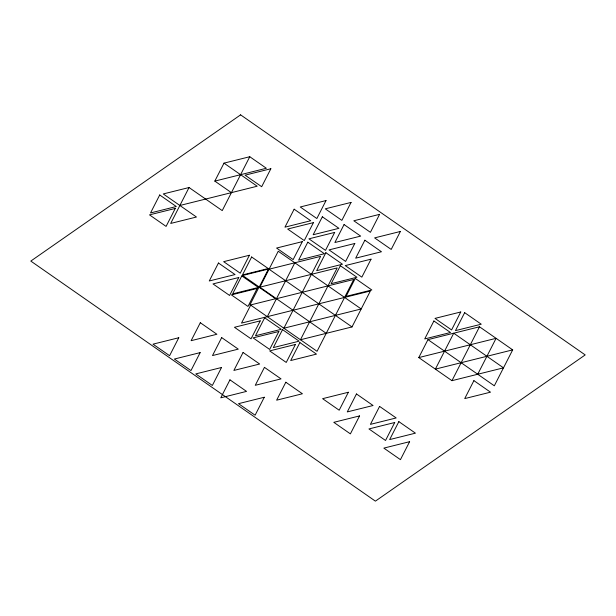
<?xml version="1.0" encoding="UTF-8"?>
<svg xmlns="http://www.w3.org/2000/svg" width="616" height="616" viewBox="0 0 616 616"><rect width="100%" height="100%" fill="white"/><g stroke="black" fill="none" stroke-linecap="round" stroke-linejoin="round"><path stroke-width="0.92" d="M189.05 187.526L170.686 223.446L196.458 217.025L163.279 193.94L189.05 187.526L222.23 210.61L249.773 156.726L266.366 168.268L214.822 181.104L224.001 163.14L249.773 156.726M326.234 333.341L259.875 287.171L278.24 251.243L361.184 308.963L283.876 328.22L320.597 256.371L269.053 269.207L352.005 326.927L370.37 290.998L241.51 323.092L250.697 305.128L317.055 351.305L353.776 279.456L276.469 298.714M267.282 316.678L294.825 262.793M512.681 349.873L435.366 369.13L453.73 333.21L503.495 367.837L451.959 380.673L418.78 357.588L427.958 339.624L479.502 326.788L512.681 349.873L494.317 385.801L427.958 339.624M451.959 380.673L479.502 326.788M477.731 374.259L496.088 338.33L418.78 357.588M179.872 205.482L257.18 186.225L224.001 163.14M259.875 287.171L337.191 267.914L300.462 339.762L352.005 326.927M214.822 181.104L231.408 192.646M159.713 194.979L150.535 212.944L176.299 206.522L159.713 194.979M175.267 208.447L166.089 226.411L149.503 214.869L175.267 208.447M178.771 337.745L169.593 355.702L152.999 344.159L178.771 337.745M218.449 263.017L209.271 280.981L235.043 274.559L218.449 263.017M270.855 168.753L261.677 186.71L245.083 175.167L270.855 168.753M200.308 322.722L191.122 340.687L216.894 334.265L200.308 322.722M249.426 255.24L240.248 273.204L223.654 261.661L249.426 255.24M200.154 352.622L190.975 370.578L174.382 359.036L200.154 352.622M238.777 277.508L229.599 295.464L213.005 283.922L238.777 277.508M241.803 275.906L232.625 293.87L258.397 287.449L241.803 275.906M251.636 256.98L242.458 274.944L268.222 268.53L251.636 256.98M221.683 337.599L212.505 355.563L238.276 349.141L221.683 337.599M294.14 209.194L284.954 227.158L310.726 220.736L294.14 209.194M257.157 288.473L247.979 306.437L231.393 294.895L257.157 288.473M258.982 287.179L249.803 305.143L275.575 298.729L258.982 287.179M268.414 269.069L259.236 287.033L242.642 275.483L268.414 269.069M221.529 367.49L212.351 385.454L195.757 373.912L221.529 367.49M243.066 352.475L233.88 370.439L259.652 364.017L243.066 352.475M229.953 379.849L220.774 397.813L246.546 391.391L229.953 379.849M260.229 320.867L251.051 338.831L234.457 327.288L260.229 320.867M302.34 241.634L293.154 259.598L276.569 248.055L302.34 241.634M264.657 317.779L255.478 335.743L281.25 329.321L264.657 317.779M313.436 222.622L304.25 240.579L287.664 229.036L313.436 222.622M326.026 200.562L316.847 218.526L300.254 206.984L326.026 200.562M307.8 242.18L298.621 260.145L324.393 253.723L307.8 242.18M322.345 216.786L313.159 234.75L338.931 228.328L322.345 216.786M278.856 331.477L269.669 349.434L253.084 337.891L278.856 331.477M282.536 329.637L273.35 347.593L299.122 341.179L282.536 329.637M264.441 367.352L255.263 385.308L281.035 378.894L264.441 367.352M334.68 232.417L325.494 250.373L308.909 238.831L334.68 232.417M351.051 202.418L341.865 220.374L325.279 208.832L351.051 202.418M325.864 252.699L316.686 270.663L342.457 264.241L325.864 252.699M344.067 224.563L334.881 242.519L360.653 236.105L344.067 224.563M264.287 397.243L255.109 415.207L238.515 403.665L264.287 397.243M295.426 344.475L286.248 362.439L269.654 350.897L295.426 344.475M299.877 342.581L290.698 360.545L316.47 354.123L299.877 342.581M340.348 265.712L331.169 283.668L356.941 277.254L340.348 265.712M354.801 243.474L345.615 261.438L329.029 249.896L354.801 243.474M285.824 382.228L276.638 400.184L302.41 393.77L285.824 382.228M364.872 240.209L355.686 258.173L381.458 251.751L364.872 240.209M379.595 214.353L370.416 232.317L353.823 220.774L379.595 214.353M355.255 278.432L346.069 296.388L371.841 289.974L355.255 278.432M371.032 259.174L361.854 277.138L345.26 265.596L371.032 259.174M400.385 231.462L391.206 249.426L374.62 237.884L400.385 231.462M348.371 392.253L339.193 410.218L322.599 398.675L348.371 392.253M356.471 393.955L347.285 411.919L373.057 405.505L356.471 393.955M359.567 415.916L350.389 433.872L333.795 422.33L359.567 415.916M379.595 406.414L370.409 424.37L396.18 417.956L379.595 406.414M433.903 320.975L424.724 338.931L450.496 332.517L433.903 320.975M394.717 422.514L385.539 440.478L368.945 428.936L394.717 422.514M398.845 421.621L389.659 439.585L415.43 433.163L398.845 421.621M460.76 311.981L451.574 329.937L434.988 318.395L460.76 311.981M464.657 312.659L455.478 330.623L481.25 324.201L464.657 312.659M409.617 441.687L400.438 459.652L383.853 448.109L409.617 441.687M473.904 380.634L464.726 398.598L490.498 392.176L473.904 380.634M240.602 114.853L30.8 261.076L375.398 501.147L585.2 354.924L240.602 114.853"/></g></svg>
